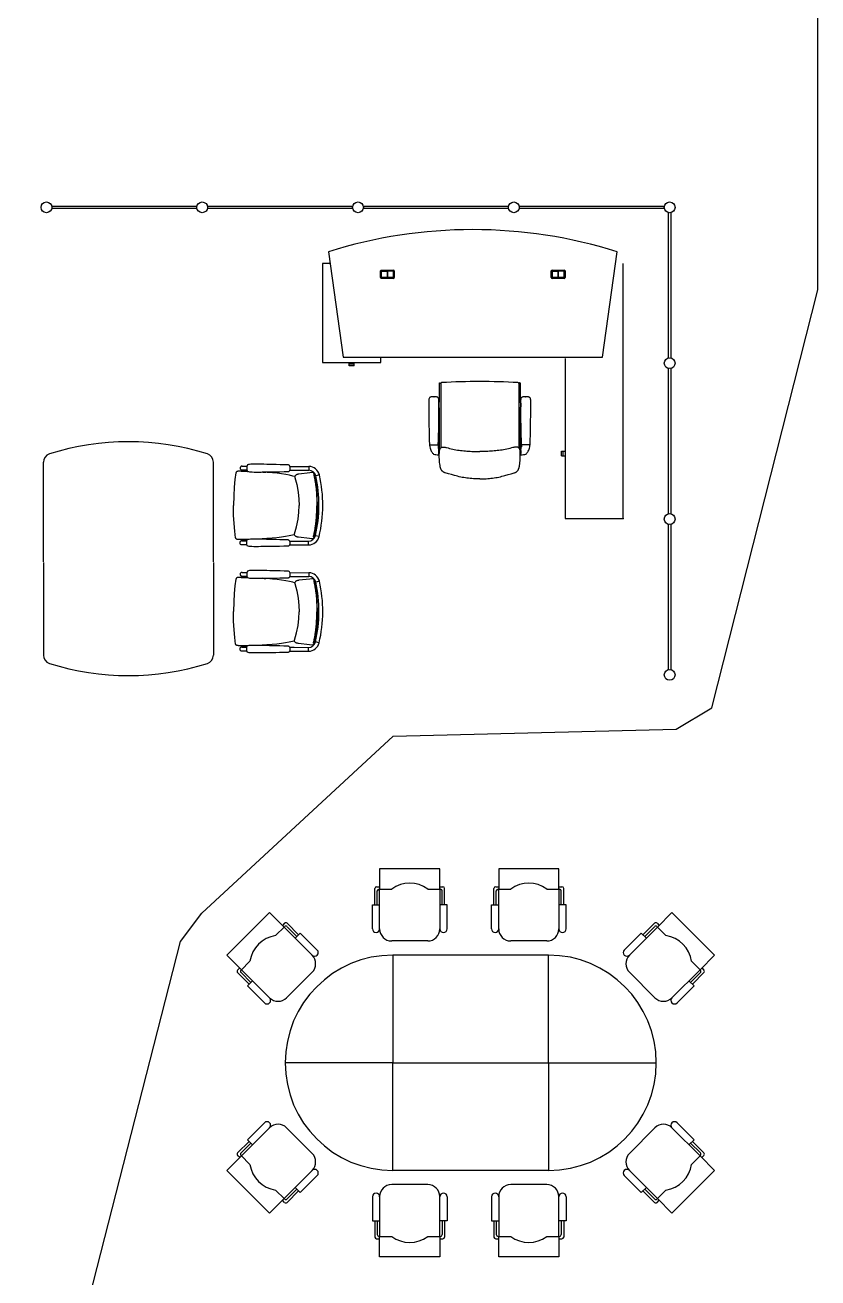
# Model space of a CAD drawing. Header units: millimetres. Extents: x 391350 to 515311, y -283575 to -199845.
# Drawn here: x 462516 to 468114, y -269824 to -260981 of the extents above; entities that cross this region are included whole.
import ezdxf

# ---------------------------------------------------------------- set-up
doc = ezdxf.new("R2010")
doc.units = ezdxf.units.MM
doc.layers.add('Evac_Path_Pass', color=3, linetype='Continuous')

msp = doc.modelspace()

# ---------------------------------------------------------------- linework, layer by layer
at = {"color": 0}
for p, q in [((462704.5, -262259.3), (463729.5, -262259.3)), ((463729.5, -262276.3), (462704.5, -262276.3)), ((463804.5, -262259.3), (464829.5, -262259.3)), ((464829.5, -262276.3), (463804.5, -262276.3)), ((464904.5, -262259.3), (465929.5, -262259.3)), ((465929.5, -262276.3), (464904.5, -262276.3)), ((466004.5, -262259.3), (467029.5, -262259.3)), ((467029.5, -262276.3), (466004.5, -262276.3)), ((467058.5, -263330.3), (467058.5, -262305.3)), ((467075.5, -262305.3), (467075.5, -263330.3)), ((464657.8, -262581.9), (464762.2, -263325)), ((466592.2, -263325), (466696.7, -262581.9)), ((464616.2, -262665), (464616.2, -263362)), ((464669.5, -262665), (464616.2, -262665)), ((465025.2, -262763), (465025.2, -262717)), ((465031.2, -262711), (465117.2, -262711)), ((465031.2, -262719), (465031.2, -262761)), ((465031.7, -262761), (465031.7, -262719)), ((465115.2, -262717), (465033.2, -262717)), ((465033.2, -262717.5), (465074, -262717.5)), ((465072, -262717.5), (465072, -262762.5)), ((465074, -262717.5), (465074, -262762.5)), ((465074.5, -262762.5), (465074.5, -262717.5)), ((465115.2, -262717.5), (465074.5, -262717.5)), ((465076.5, -262762.5), (465076.5, -262717.5)), ((465116.7, -262719), (465116.7, -262761)), ((465117.2, -262761), (465117.2, -262719)), ((465123.2, -262717), (465123.2, -262763)), ((466231.2, -262763), (466231.2, -262717)), ((466237.2, -262711), (466323.2, -262711)), ((466237.2, -262719), (466237.2, -262761)), ((466237.7, -262761), (466237.7, -262719)), ((466321.2, -262717), (466239.2, -262717)), ((466239.2, -262717.5), (466280, -262717.5)), ((466278, -262717.5), (466278, -262762.5)), ((466280, -262717.5), (466280, -262762.5)), ((466280.5, -262762.5), (466280.5, -262717.5)), ((466321.2, -262717.5), (466280.5, -262717.5)), ((466282.5, -262762.5), (466282.5, -262717.5)), ((466322.7, -262719), (466322.7, -262761)), ((466323.2, -262761), (466323.2, -262719)), ((466329.2, -262717), (466329.2, -262763)), ((466738.2, -264465), (466738.2, -262665)), ((465117.2, -262769), (465031.2, -262769)), ((465074, -262762.5), (465033.2, -262762.5)), ((465033.2, -262763), (465115.2, -262763)), ((465115.2, -262762.5), (465074.5, -262762.5)), ((466323.2, -262769), (466237.2, -262769)), ((466280, -262762.5), (466239.2, -262762.5)), ((466239.2, -262763), (466321.2, -262763)), ((466321.2, -262762.5), (466280.5, -262762.5)), ((464762.2, -263325), (466592.2, -263325)), ((465027.2, -263362), (465027.2, -263325)), ((466328.2, -263335.3), (466328.2, -264465)), ((464616.2, -263362), (465027.2, -263362)), ((464804.7, -263374.5), (464804.7, -263362)), ((464838.7, -263374.5), (464804.7, -263374.5)), ((464804.8, -263386.5), (464804.8, -263374.5)), ((464838.6, -263386.5), (464804.8, -263386.5)), ((464838.6, -263386.5), (464838.6, -263374.5)), ((464838.7, -263374.5), (464838.7, -263362)), ((467058.5, -264430.3), (467058.5, -263405.3)), ((467075.5, -263405.3), (467075.5, -264430.3)), ((465440.4, -263508.7), (465440.4, -263643.2)), ((465443.3, -263506.9), (465450.5, -263510.4)), ((465450.4, -263511.5), (465450.4, -263966.1)), ((466009.5, -263506.9), (466002.3, -263510.4)), ((466002.4, -263511.5), (466002.4, -263966.1)), ((466012.4, -263508.7), (466012.4, -263643.2)), ((465402.4, -263604.4, -0.1), (465401.4, -263604.4, -0.1)), ((465402.4, -263604.4, -0.1), (465403.4, -263604.4, -0.1)), ((466050.4, -263604.4, -0.1), (466049.4, -263604.4, -0.1)), ((466050.4, -263604.4, -0.1), (466051.4, -263604.4, -0.1)), ((465437.4, -263650.3), (465437.4, -263676.2)), ((465438.9, -263646.7), (465438.9, -263646.8)), ((465438.9, -263679.8), (465438.9, -263679.7)), ((465440.4, -263683.3), (465440.4, -263973.6)), ((466012.4, -263683.3), (466012.4, -263973.6)), ((466013.9, -263646.7), (466013.9, -263646.8)), ((466013.9, -263679.8), (466013.9, -263679.7)), ((466015.4, -263650.3), (466015.4, -263676.2)), ((465372.2, -263944.2, -0.1), (465432.6, -263944.2, -0.1)), ((465372.4, -263944.2, -0.1), (465372.4, -263947.2, -0.1)), ((465432.4, -263944.2, -0.1), (465432.4, -263958, -0.1)), ((466080.6, -263944.2, -0.1), (466020.2, -263944.2, -0.1)), ((466020.4, -263944.2, -0.1), (466020.4, -263958, -0.1)), ((466080.4, -263944.2, -0.1), (466080.4, -263947.2, -0.1)), ((465436.4, -264012.6, -0.1), (465436.4, -263974.2, -0.1)), ((465436.4, -263979.2, -0.1), (465439.4, -263984.2, -0.1)), ((465436.4, -263984.2, -0.1), (465436.4, -264004.2, -0.1)), ((465436.4, -263988.2, -0.1), (465436.4, -263986.5, -0.1)), ((465436.4, -264000.4, -0.1), (465436.4, -263988.2, -0.1)), ((465436.4, -264000.2, -0.1), (465436.4, -264002, -0.1)), ((465436.4, -264009.2, -0.1), (465439.4, -264004.2, -0.1)), ((465439.4, -263984.2, -0.1), (465439.4, -263987.2, -0.1)), ((465439.4, -263987.2, -0.1), (465439.4, -264001.2, -0.1)), ((465439.4, -264001.2, -0.1), (465439.4, -264004.2, -0.1)), ((466016.4, -263979.2, -0.1), (466013.4, -263984.2, -0.1)), ((466013.4, -263984.2, -0.1), (466013.4, -263987.2, -0.1)), ((466013.4, -263987.2, -0.1), (466013.4, -264001.2, -0.1)), ((466013.4, -264001.2, -0.1), (466013.4, -264004.2, -0.1)), ((466016.4, -264009.2, -0.1), (466013.4, -264004.2, -0.1)), ((466016.4, -264012.6, -0.1), (466016.4, -263974.2, -0.1)), ((466016.4, -263984.2, -0.1), (466016.4, -264004.2, -0.1)), ((466016.4, -263988.2, -0.1), (466016.4, -263986.5, -0.1)), ((466016.4, -264000.4, -0.1), (466016.4, -263988.2, -0.1)), ((466016.4, -264000.2, -0.1), (466016.4, -264002, -0.1)), ((466303.2, -264022.4), (466303.2, -263988.6)), ((466303.2, -263988.6), (466315.2, -263988.6)), ((466303.2, -264022.4), (466315.2, -264022.4)), ((466315.2, -264022.5), (466315.2, -263988.5)), ((466315.2, -263988.5), (466328.2, -263988.5)), ((466315.2, -264022.5), (466328.2, -264022.5)), ((462645.8, -264770.9), (462645.8, -264065.8)), ((463845.8, -264770.9), (463845.8, -264065.8)), ((464005.1, -264141.7, 0.3), (464005.1, -264141.7, 0.3)), ((464033.3, -264130.7, 0.3), (464028.9, -264130.7, 0.3)), ((464039.6, -264130.7, 0.3), (464033.3, -264130.7, 0.3)), ((464041.1, -264130.6, 0.3), (464033.8, -264130.7, 0.3)), ((464041, -264130.6, 0.3), (464039.6, -264130.7, 0.3)), ((464057, -264130.7, 0.3), (464041, -264130.6, 0.3)), ((464047.9, -264121.1, 0.3), (464083.3, -264121.3, 0.3)), ((464048.1, -264094.4, 0.3), (464083.5, -264094.6, 0.3)), ((464216.4, -264137.3, 0.3), (464191.5, -264135.7, 0.3)), ((464383.1, -264128.2, 0.3), (464383.1, -264128.2, 0.3)), ((464383.3, -264090.6, 0.3), (464383.3, -264090.6, 0.3)), ((464386.1, -264122.7, 0.3), (464418, -264122.9, 0.3)), ((464386.3, -264096, 0.3), (464519.9, -264096.7, 0.3)), ((464418, -264122.9, 0.3), (464519.8, -264123.4, 0.3)), ((464519.9, -264096.7, 0.3), (464519.8, -264123.4, 0.3)), ((464549.3, -264140.7, 0.3), (464540.3, -264140.4, 0.3)), ((464549.8, -264140.8, 0.3), (464549.3, -264140.7, 0.3)), ((464551.5, -264141.3, 0.3), (464549.8, -264140.8, 0.3)), ((464553, -264142.4, 0.3), (464551.5, -264141.3, 0.3)), ((464554.2, -264143.8, 0.3), (464553, -264142.4, 0.3)), ((464417.6, -264167, 0.3), (464418.2, -264167.2, 0.3)), ((464420.3, -264167.7, 0.3), (464418.2, -264167.2, 0.3)), ((464420.6, -264173.4, 0.3), (464420.6, -264173.4, 0.3)), ((464557.8, -264152.7, 0.3), (464557.8, -264152.7, 0.3)), ((464594.4, -264156.5, 0.3), (464568.3, -264162.4, 0.3)), ((465726.5, -264184.5), (465726.3, -264184.5)), ((465726.3, -264184.5), (465726.5, -264184.5)), ((466328.2, -264465), (466738.2, -264465)), ((464415.6, -264579.1, 0.3), (464416.3, -264578.9, 0.3)), ((464418.4, -264578.4, 0.3), (464416.3, -264578.9, 0.3)), ((464418.7, -264572.7, 0.3), (464418.7, -264572.8, 0.3)), ((464592.3, -264591.3, 0.3), (464566.3, -264585.1, 0.3)), ((467058.5, -265530.3), (467058.5, -264505.3)), ((467075.5, -264505.3), (467075.5, -265530.3)), ((464002.9, -264600.4, 0.3), (464002.9, -264600.4, 0.3)), ((464031, -264611.8, 0.3), (464026.6, -264611.7, 0.3)), ((464037.3, -264611.8, 0.3), (464031, -264611.8, 0.3)), ((464038.8, -264611.9, 0.3), (464031.5, -264611.7, 0.3)), ((464038.7, -264611.9, 0.3), (464037.3, -264611.8, 0.3)), ((464054.7, -264612, 0.3), (464038.7, -264611.9, 0.3)), ((464045.4, -264648.1, 0.3), (464080.8, -264648.3, 0.3)), ((464045.5, -264621.4, 0.3), (464080.9, -264621.6, 0.3)), ((464214.2, -264606.8, 0.3), (464189.2, -264608.3, 0.3)), ((464380.6, -264655.2, 0.3), (464380.6, -264655.2, 0.3)), ((464380.8, -264617.6, 0.3), (464380.8, -264617.6, 0.3)), ((464383.6, -264649.7, 0.3), (464517.3, -264650.4, 0.3)), ((464383.8, -264623, 0.3), (464415.6, -264623.2, 0.3)), ((464415.6, -264623.2, 0.3), (464517.4, -264623.7, 0.3)), ((464517.3, -264650.4, 0.3), (464517.4, -264623.7, 0.3)), ((464547.1, -264606.6, 0.3), (464538.1, -264606.9, 0.3)), ((464547.5, -264606.6, 0.3), (464547.1, -264606.6, 0.3)), ((464549.3, -264606, 0.3), (464547.5, -264606.6, 0.3)), ((464550.8, -264605, 0.3), (464549.3, -264606, 0.3)), ((464552, -264603.6, 0.3), (464550.8, -264605, 0.3)), ((464555.7, -264594.7, 0.3), (464555.7, -264594.7, 0.3)), ((462645.8, -264773.9), (462645.8, -265429)), ((463845.8, -264773.9), (463845.8, -265429)), ((464048.1, -264844.4, 0.3), (464083.5, -264844.6, 0.3)), ((464383.3, -264840.6, 0.3), (464383.3, -264840.6, 0.3)), ((464386.3, -264846, 0.3), (464519.9, -264846.7, 0.3)), ((464519.9, -264846.7, 0.3), (464519.8, -264873.4, 0.3)), ((464005.1, -264891.7, 0.3), (464005.1, -264891.7, 0.3)), ((464033.3, -264880.7, 0.3), (464028.9, -264880.7, 0.3)), ((464039.6, -264880.7, 0.3), (464033.3, -264880.7, 0.3)), ((464041.1, -264880.6, 0.3), (464033.8, -264880.7, 0.3)), ((464041, -264880.6, 0.3), (464039.6, -264880.7, 0.3)), ((464057, -264880.7, 0.3), (464041, -264880.6, 0.3)), ((464047.9, -264871.1, 0.3), (464083.3, -264871.3, 0.3)), ((464216.4, -264887.3, 0.3), (464191.5, -264885.7, 0.3)), ((464383.1, -264878.2, 0.3), (464383.1, -264878.2, 0.3)), ((464386.1, -264872.7, 0.3), (464418, -264872.9, 0.3)), ((464417.6, -264917, 0.3), (464418.2, -264917.2, 0.3)), ((464418, -264872.9, 0.3), (464519.8, -264873.4, 0.3)), ((464420.3, -264917.7, 0.3), (464418.2, -264917.2, 0.3)), ((464420.6, -264923.4, 0.3), (464420.6, -264923.4, 0.3)), ((464549.3, -264890.7, 0.3), (464540.3, -264890.4, 0.3)), ((464549.8, -264890.8, 0.3), (464549.3, -264890.7, 0.3)), ((464551.5, -264891.3, 0.3), (464549.8, -264890.8, 0.3)), ((464553, -264892.4, 0.3), (464551.5, -264891.3, 0.3)), ((464554.2, -264893.8, 0.3), (464553, -264892.4, 0.3)), ((464557.8, -264902.7, 0.3), (464557.8, -264902.7, 0.3)), ((464594.4, -264906.5, 0.3), (464568.3, -264912.4, 0.3)), ((464002.9, -265350.4, 0.3), (464002.9, -265350.4, 0.3)), ((464031, -265361.8, 0.3), (464026.6, -265361.7, 0.3)), ((464037.3, -265361.8, 0.3), (464031, -265361.8, 0.3)), ((464038.8, -265361.9, 0.3), (464031.5, -265361.7, 0.3)), ((464038.7, -265361.9, 0.3), (464037.3, -265361.8, 0.3)), ((464054.7, -265362, 0.3), (464038.7, -265361.9, 0.3)), ((464045.5, -265371.4, 0.3), (464080.9, -265371.6, 0.3)), ((464214.2, -265356.8, 0.3), (464189.2, -265358.3, 0.3)), ((464380.8, -265367.6, 0.3), (464380.8, -265367.6, 0.3)), ((464383.8, -265373, 0.3), (464415.6, -265373.2, 0.3)), ((464415.6, -265329.1, 0.3), (464416.3, -265328.9, 0.3)), ((464415.6, -265373.2, 0.3), (464517.4, -265373.7, 0.3)), ((464418.4, -265328.4, 0.3), (464416.3, -265328.9, 0.3)), ((464418.7, -265322.7, 0.3), (464418.7, -265322.8, 0.3)), ((464517.3, -265400.4, 0.3), (464517.4, -265373.7, 0.3)), ((464547.1, -265356.6, 0.3), (464538.1, -265356.9, 0.3)), ((464547.5, -265356.6, 0.3), (464547.1, -265356.6, 0.3)), ((464549.3, -265356, 0.3), (464547.5, -265356.6, 0.3)), ((464550.8, -265355, 0.3), (464549.3, -265356, 0.3)), ((464552, -265353.6, 0.3), (464550.8, -265355, 0.3)), ((464555.7, -265344.7, 0.3), (464555.7, -265344.7, 0.3)), ((464592.3, -265341.3, 0.3), (464566.3, -265335.1, 0.3)), ((464045.4, -265398.1, 0.3), (464080.8, -265398.3, 0.3)), ((464380.6, -265405.2, 0.3), (464380.6, -265405.2, 0.3)), ((464383.6, -265399.7, 0.3), (464517.3, -265400.4, 0.3)), ((465019.6, -266935.8), (465019.6, -267080.3)), ((465444.6, -266935.8), (465019.6, -266935.8)), ((465444.6, -267080.3), (465444.6, -266935.8)), ((466285, -266935.8), (465860, -266935.8)), ((465860, -266935.8), (465860, -267080.3)), ((466285, -267080.3), (466285, -266935.8)), ((464998.3, -267063.3), (465019.6, -267063.3)), ((465444.6, -267063.3), (465465.8, -267063.3)), ((465838.8, -267063.3), (465860, -267063.3)), ((466285, -267063.3), (466306.3, -267063.3)), ((464985.6, -267190.8), (464985.6, -267076.1)), ((465002.6, -267190.8), (465002.6, -267093.1)), ((465015.3, -267080.3), (465104.6, -267080.3)), ((465019.6, -267360.8), (465019.6, -267080.3)), ((465359.6, -267080.3), (465448.8, -267080.3)), ((465444.6, -267080.3), (465444.6, -267360.8)), ((465461.6, -267190.8), (465461.6, -267093.1)), ((465478.6, -267190.8), (465478.6, -267076.1)), ((465826, -267190.8), (465826, -267076.1)), ((465843, -267190.8), (465843, -267093.1)), ((465855.8, -267080.3), (465945, -267080.3)), ((465860, -267360.8), (465860, -267080.3)), ((466200, -267080.3), (466289.3, -267080.3)), ((466285, -267080.3), (466285, -267360.8)), ((466302, -267190.8), (466302, -267093.1)), ((466319, -267190.8), (466319, -267076.1)), ((463941.9, -267546.3), (464242.5, -267245.8)), ((464242.5, -267245.8), (464344.6, -267347.9)), ((464347.6, -267320.9), (464332.6, -267335.9)), ((464446.8, -267402), (464365.7, -267320.9)), ((466878.7, -267402), (466959.8, -267320.9)), ((466977.9, -267320.9), (466992.9, -267335.9)), ((467083, -267245.8), (466980.9, -267347.9)), ((467383.6, -267546.3), (467083, -267245.8)), ((464347.6, -267344.9), (464284.5, -267408)), ((464543, -267546.3), (464344.6, -267347.9)), ((464434.8, -267414), (464365.7, -267344.9)), ((466782.5, -267546.3), (466980.9, -267347.9)), ((466890.7, -267414), (466959.8, -267344.9)), ((466977.9, -267344.9), (467041, -267408)), ((465359.6, -267445.8), (465104.6, -267445.8)), ((466200, -267445.8), (465945, -267445.8)), ((464044.1, -267648.5), (463941.9, -267546.3)), ((464104.2, -267588.3), (464041.1, -267651.5)), ((467221.3, -267588.3), (467284.4, -267651.5)), ((467281.4, -267648.5), (467383.6, -267546.3)), ((464032.1, -267636.4), (464017.1, -267651.5)), ((464098.2, -267750.6), (464017.1, -267669.5)), ((464110.2, -267738.6), (464041.1, -267669.5)), ((464044.1, -267648.5), (464242.5, -267846.8)), ((464362.7, -267846.8), (464543, -267666.5)), ((466962.8, -267846.8), (466782.5, -267666.5)), ((467281.4, -267648.5), (467083, -267846.8)), ((467215.3, -267738.6), (467284.4, -267669.5)), ((467227.3, -267750.6), (467308.4, -267669.5)), ((467293.4, -267636.4), (467308.4, -267651.5)), ((465112.7, -268305.8), (464352.7, -268305.8)), ((466212.7, -268305.8), (466972.7, -268305.8)), ((464044.1, -268963.2), (464242.5, -268764.9)), ((464362.7, -268764.9), (464543, -268945.2)), ((466962.8, -268764.9), (466782.5, -268945.2)), ((467281.4, -268963.2), (467083, -268764.9)), ((464098.2, -268861), (464017.1, -268942.2)), ((464110.2, -268873.1), (464041.1, -268942.2)), ((467215.3, -268873.1), (467284.4, -268942.2)), ((467227.3, -268861), (467308.4, -268942.2)), ((464044.1, -268963.2), (463941.9, -269065.4)), ((464032.1, -268975.2), (464017.1, -268960.2)), ((464104.2, -269023.3), (464041.1, -268960.2)), ((467221.3, -269023.3), (467284.4, -268960.2)), ((467281.4, -268963.2), (467383.6, -269065.4)), ((467293.4, -268975.2), (467308.4, -268960.2)), ((463941.9, -269065.4), (464242.5, -269365.9)), ((464543, -269065.4), (464344.6, -269263.7)), ((466782.5, -269065.4), (466980.9, -269263.7)), ((467383.6, -269065.4), (467083, -269365.9)), ((465359.6, -269165.8), (465104.6, -269165.8)), ((466200, -269165.8), (465945, -269165.8)), ((464242.5, -269365.9), (464344.6, -269263.7)), ((464347.6, -269266.8), (464284.5, -269203.6)), ((464434.8, -269197.6), (464365.7, -269266.8)), ((464446.8, -269209.7), (464365.7, -269290.8)), ((465019.6, -269250.8), (465019.6, -269531.3)), ((465444.6, -269531.3), (465444.6, -269250.8)), ((465860, -269250.8), (465860, -269531.3)), ((466285, -269531.3), (466285, -269250.8)), ((466878.7, -269209.7), (466959.8, -269290.8)), ((466890.7, -269197.6), (466959.8, -269266.8)), ((466977.9, -269266.8), (467041, -269203.6)), ((467083, -269365.9), (466980.9, -269263.7)), ((464347.6, -269290.8), (464332.6, -269275.8)), ((466977.9, -269290.8), (466992.9, -269275.8)), ((464985.6, -269420.8), (464985.6, -269535.6)), ((465002.6, -269420.8), (465002.6, -269518.6)), ((465461.6, -269420.8), (465461.6, -269518.6)), ((465478.6, -269420.8), (465478.6, -269535.6)), ((465826, -269420.8), (465826, -269535.6)), ((465843, -269420.8), (465843, -269518.6)), ((466302, -269420.8), (466302, -269518.6)), ((466319, -269420.8), (466319, -269535.6)), ((465015.3, -269531.3), (465104.6, -269531.3)), ((465019.6, -269675.8), (465019.6, -269531.3)), ((465359.6, -269531.3), (465448.8, -269531.3)), ((465444.6, -269531.3), (465444.6, -269675.8)), ((465855.8, -269531.3), (465945, -269531.3)), ((465860, -269675.8), (465860, -269531.3)), ((466200, -269531.3), (466289.3, -269531.3)), ((466285, -269531.3), (466285, -269675.8)), ((464998.3, -269548.3), (465019.6, -269548.3)), ((465444.6, -269548.3), (465465.8, -269548.3)), ((465838.8, -269548.3), (465860, -269548.3)), ((466285, -269548.3), (466306.3, -269548.3)), ((465444.6, -269675.8), (465019.6, -269675.8)), ((466285, -269675.8), (465860, -269675.8))]:
    msp.add_line(p, q, dxfattribs=at)
at = {"color": 0, "flags": 128}
msp.add_lwpolyline([(465726.4, -264184.4), (465715.1, -264184.3), (465703.9, -264184.1), (465692.6, -264183.8), (465681.3, -264183.3), (465670, -264182.5), (465658.7, -264181.6), (465647.5, -264180.4), (465636.2, -264179.1), (465625.1, -264177.5), (465613.9, -264175.7), (465602.9, -264173.7), (465591.9, -264171.4), (465580.9, -264168.9), (465570, -264166.3), (465559.2, -264163.5), (465548.3, -264160.6), (465526.6, -264154.4), (465504.8, -264148.1), (465482.9, -264141.7), (465480.2, -264140.8), (465477.6, -264139.8), (465475, -264138.7), (465472.5, -264137.5), (465470.1, -264136), (465467.8, -264134.4), (465465.6, -264132.7), (465463.5, -264130.7), (465461.5, -264128.7), (465459.7, -264126.5), (465458, -264124.2), (465456.4, -264121.9), (465454.9, -264119.5), (465453.5, -264117), (465452.3, -264114.4), (465451.2, -264111.8), (465450.2, -264109.2), (465449.3, -264106.5), (465448.5, -264103.8), (465447.8, -264101.1), (465446.7, -264095.5), (465445.8, -264089.9), (465444.4, -264078.7), (465443.2, -264067.5), (465442.1, -264056.3), (465441.3, -264045.1), (465440.7, -264034), (465440.2, -264022.8), (465440.1, -264011.5), (465440.2, -264005.7), (465440.3, -263999.9), (465440.5, -263994.1), (465441, -263988.3), (465441.4, -263985.4), (465441.9, -263982.6), (465442.6, -263979.9), (465443.5, -263977.2), (465444.5, -263974.6), (465445.8, -263972.1), (465447.3, -263969.7), (465449, -263967.5), (465451.1, -263965.5), (465452.1, -263964.6), (465453.3, -263963.8), (465454.5, -263963.1), (465455.7, -263962.4), (465458.3, -263961.3), (465461.1, -263960.5), (465463.9, -263959.9), (465466.8, -263959.6), (465469.7, -263959.5), (465472.6, -263959.5), (465475.4, -263959.7), (465478.3, -263960), (465481, -263960.5), (465486.6, -263961.7), (465492, -263963.1), (465502.8, -263966.3), (465513.7, -263969.3), (465524.7, -263972), (465535.7, -263974.5), (465546.7, -263976.7), (465557.8, -263978.7), (465569, -263980.6), (465580.1, -263982.3), (465591.3, -263983.8), (465602.5, -263985.1), (465613.7, -263986.3), (465625, -263987.4), (465636.2, -263988.3), (465647.5, -263989.1), (465658.8, -263989.7), (465670, -263990.2), (465681.3, -263990.6), (465703.9, -263991.1), (465726.4, -263991.4)], dxfattribs=at)
at = {"color": 0, "extrusion": (0, 0, -1), "flags": 128}
msp.add_lwpolyline([(-465726.4, -264184.4), (-465737.7, -264184.3), (-465749, -264184.1), (-465760.3, -264183.8), (-465771.6, -264183.3), (-465782.8, -264182.5), (-465794.1, -264181.6), (-465805.4, -264180.4), (-465816.6, -264179.1), (-465827.8, -264177.5), (-465838.9, -264175.7), (-465850, -264173.7), (-465861, -264171.4), (-465871.9, -264168.9), (-465882.8, -264166.3), (-465893.7, -264163.5), (-465904.5, -264160.6), (-465926.2, -264154.4), (-465948, -264148.1), (-465969.9, -264141.7), (-465972.6, -264140.8), (-465975.3, -264139.8), (-465977.8, -264138.7), (-465980.4, -264137.5), (-465982.8, -264136), (-465985.1, -264134.4), (-465987.3, -264132.7), (-465989.3, -264130.7), (-465991.3, -264128.7), (-465993.1, -264126.5), (-465994.9, -264124.2), (-465996.5, -264121.9), (-465997.9, -264119.5), (-465999.3, -264117), (-466000.5, -264114.4), (-466001.6, -264111.8), (-466002.6, -264109.2), (-466003.5, -264106.5), (-466004.3, -264103.8), (-466005, -264101.1), (-466006.1, -264095.5), (-466007, -264089.9), (-466008.4, -264078.7), (-466009.7, -264067.5), (-466010.7, -264056.3), (-466011.5, -264045.1), (-466012.2, -264034), (-466012.6, -264022.8), (-466012.7, -264011.5), (-466012.7, -264005.7), (-466012.5, -263999.9), (-466012.3, -263994.1), (-466011.8, -263988.3), (-466011.4, -263985.4), (-466010.9, -263982.6), (-466010.2, -263979.9), (-466009.4, -263977.2), (-466008.3, -263974.6), (-466007, -263972.1), (-466005.5, -263969.7), (-466003.8, -263967.5), (-466001.8, -263965.5), (-466000.7, -263964.6), (-465999.5, -263963.8), (-465998.3, -263963.1), (-465997.1, -263962.4), (-465994.5, -263961.3), (-465991.8, -263960.5), (-465988.9, -263959.9), (-465986, -263959.6), (-465983.1, -263959.5), (-465980.2, -263959.5), (-465977.4, -263959.7), (-465974.6, -263960), (-465971.8, -263960.5), (-465966.3, -263961.7), (-465960.8, -263963.1), (-465950, -263966.3), (-465939.1, -263969.3), (-465928.2, -263972), (-465917.1, -263974.5), (-465906.1, -263976.7), (-465895, -263978.7), (-465883.8, -263980.6), (-465872.7, -263982.3), (-465861.5, -263983.8), (-465850.3, -263985.1), (-465839.1, -263986.3), (-465827.8, -263987.4), (-465816.6, -263988.3), (-465805.3, -263989.1), (-465794.1, -263989.7), (-465782.8, -263990.2), (-465771.5, -263990.6), (-465749, -263991.1), (-465726.4, -263991.4)], dxfattribs=at)
at = {"color": 0, "elevation": 0.3}
for points in [[(464005.1, -264141.7), (463998.1, -264189), (463993.1, -264242.5), (463989.6, -264302.8), (463988.1, -264371)], [(464028.9, -264130.7), (464027.1, -264130.7), (464025.4, -264130.7), (464023.8, -264130.7), (464022.3, -264130.8), (464020.9, -264130.8), (464019.6, -264130.9), (464018.4, -264131), (464017.2, -264131.1), (464015.9, -264131.2), (464014.6, -264131.5), (464013.1, -264132), (464011.7, -264132.7), (464010.3, -264133.5), (464009, -264134.7), (464007.7, -264136), (464006.7, -264137.6), (464005.8, -264139.4), (464005.2, -264141.4), (464005.1, -264141.7)], [(464088.2, -264131.1), (464079.5, -264130.9), (464057, -264130.7)], [(464087.5, -264130.9), (464093, -264132.9), (464100.2, -264134.1), (464109.3, -264135), (464120.7, -264135.6), (464134.3, -264135.9), (464149.7, -264136), (464166.3, -264135.9), (464183.8, -264135.8), (464202.4, -264135.6), (464222.2, -264135.3), (464243.2, -264135), (464265.7, -264134.6), (464289.9, -264134.2), (464316.1, -264133.7), (464344.6, -264133.1), (464375, -264132.4)], [(464375.2, -264086.2), (464344.8, -264085.3), (464316.4, -264084.4), (464290.2, -264083.7), (464266, -264083), (464243.5, -264082.4), (464222.5, -264081.9), (464202.7, -264081.5), (464184.1, -264081.1), (464166.6, -264080.8), (464150, -264080.6), (464134.6, -264080.5), (464121, -264080.7), (464109.6, -264081.2), (464100.5, -264081.9), (464093.3, -264083.1), (464087.7, -264085.1)], [(464417.6, -264167), (464406.5, -264164.3), (464382.6, -264159), (464356.3, -264154), (464327.7, -264149.3), (464296.7, -264145), (464263.1, -264141.3), (464226.3, -264138.1), (464216.4, -264137.3)], [(464375, -264132.4), (464376.9, -264132.2), (464379.5, -264131.3), (464381.8, -264129.6), (464383.1, -264128.2)], [(464383.3, -264090.6), (464382.1, -264089.2), (464379.8, -264087.5), (464377.2, -264086.5), (464375.2, -264086.2)], [(464383.1, -264128.2), (464385.8, -264123.7), (464387.9, -264118.1), (464389, -264112.4), (464389, -264106.5), (464388, -264100.7), (464386, -264095.2), (464383.3, -264090.6)], [(464540.1, -264140.4), (464526.2, -264141.3), (464449.8, -264149.9)], [(464557.8, -264152.7), (464557.2, -264150.5), (464556.2, -264147.7), (464555.3, -264145.5), (464554.2, -264143.8)], [(464449.8, -264149.9), (464445.8, -264150.8), (464442, -264151.6), (464438.5, -264152.6), (464435.3, -264153.5), (464432.4, -264154.6), (464429.7, -264155.8), (464427.1, -264157.3), (464424.6, -264159.3), (464422.2, -264162.2), (464420.5, -264166.2), (464420.1, -264170.7), (464420.6, -264173.4)], [(464420.6, -264173.4), (464434.2, -264224.4), (464444.4, -264277), (464450.1, -264327.2), (464451.7, -264373.2)], [(464579.9, -264373.8), (464579, -264313.3), (464575.1, -264255.3), (464567.8, -264201.3), (464557.8, -264152.7)], [(464002.9, -264600.4), (463996.4, -264553.1), (463991.8, -264499.5), (463989, -264439.3), (463988.1, -264371)], [(464418.7, -264572.8), (464432.8, -264521.8), (464443.5, -264469.4), (464449.7, -264419.2), (464451.7, -264373.2)], [(464579.9, -264373.8), (464578.4, -264434.3), (464573.9, -264492.3), (464566.2, -264546.2), (464555.7, -264594.7)], [(464415.6, -264579.1), (464404.5, -264581.7), (464380.5, -264586.7), (464354.2, -264591.5), (464325.6, -264595.9), (464294.5, -264599.9), (464260.9, -264603.4), (464224.1, -264606.2), (464214.2, -264606.8)], [(464447.7, -264596.5), (464443.6, -264595.6), (464439.8, -264594.7), (464436.4, -264593.7), (464433.2, -264592.7), (464430.3, -264591.6), (464427.6, -264590.4), (464425.1, -264588.9), (464422.6, -264586.9), (464420.2, -264583.9), (464418.5, -264579.9), (464418.1, -264575.4), (464418.7, -264572.7)], [(464026.6, -264611.7), (464024.8, -264611.7), (464023.1, -264611.6), (464021.5, -264611.6), (464020, -264611.5), (464018.6, -264611.5), (464017.3, -264611.4), (464016.1, -264611.3), (464014.9, -264611.2), (464013.6, -264611), (464012.3, -264610.7), (464010.9, -264610.2), (464009.4, -264609.5), (464008.1, -264608.7), (464006.7, -264607.5), (464005.5, -264606.2), (464004.4, -264604.6), (464003.6, -264602.8), (464003, -264600.8), (464002.9, -264600.4)], [(464085.9, -264611.8), (464077.2, -264612), (464054.7, -264612)], [(464372.5, -264659.4), (464342.1, -264660.1), (464313.6, -264660.7), (464287.5, -264661.2), (464263.3, -264661.6), (464240.8, -264662), (464219.7, -264662.3), (464200, -264662.6), (464181.4, -264662.7), (464163.8, -264662.9), (464147.3, -264663), (464131.9, -264662.9), (464118.2, -264662.6), (464106.8, -264662), (464097.8, -264661.1), (464090.5, -264659.9), (464085, -264657.9)], [(464085.2, -264612.1), (464090.8, -264610.1), (464098, -264608.9), (464107.1, -264608.2), (464118.4, -264607.7), (464132.1, -264607.5), (464147.5, -264607.6), (464164, -264607.8), (464181.6, -264608.1), (464200.2, -264608.5), (464219.9, -264608.9), (464241, -264609.4), (464263.5, -264610), (464287.7, -264610.7), (464313.8, -264611.4), (464342.3, -264612.3), (464372.7, -264613.2)], [(464380.6, -264655.2), (464379.4, -264656.6), (464377.1, -264658.2), (464374.4, -264659.2), (464372.5, -264659.4)], [(464372.7, -264613.2), (464374.6, -264613.5), (464377.2, -264614.4), (464379.5, -264616.1), (464380.8, -264617.6)], [(464380.8, -264617.6), (464383.4, -264622.1), (464385.5, -264627.7), (464386.5, -264633.4), (464386.5, -264639.3), (464385.4, -264645.1), (464383.3, -264650.6), (464380.6, -264655.2)], [(464537.9, -264606.9), (464524, -264605.8), (464447.7, -264596.5)], [(464555.7, -264594.7), (464555, -264597), (464554.1, -264599.7), (464553.1, -264601.9), (464552, -264603.6)], [(464375.2, -264836.2), (464344.8, -264835.3), (464316.4, -264834.4), (464290.2, -264833.7), (464266, -264833), (464243.5, -264832.4), (464222.5, -264831.9), (464202.7, -264831.5), (464184.1, -264831.1), (464166.6, -264830.8), (464150, -264830.6), (464134.6, -264830.5), (464121, -264830.7), (464109.6, -264831.2), (464100.5, -264831.9), (464093.3, -264833.1), (464087.7, -264835.1)], [(464383.3, -264840.6), (464382.1, -264839.2), (464379.8, -264837.5), (464377.2, -264836.5), (464375.2, -264836.2)], [(464383.1, -264878.2), (464385.8, -264873.7), (464387.9, -264868.1), (464389, -264862.4), (464389, -264856.5), (464388, -264850.7), (464386, -264845.2), (464383.3, -264840.6)], [(464005.1, -264891.7), (463998.1, -264939), (463993.1, -264992.5), (463989.6, -265052.8), (463988.1, -265121)], [(464028.9, -264880.7), (464027.1, -264880.7), (464025.4, -264880.7), (464023.8, -264880.7), (464022.3, -264880.8), (464020.9, -264880.8), (464019.6, -264880.9), (464018.4, -264881), (464017.2, -264881.1), (464015.9, -264881.2), (464014.6, -264881.5), (464013.1, -264882), (464011.7, -264882.7), (464010.3, -264883.5), (464009, -264884.7), (464007.7, -264886), (464006.7, -264887.6), (464005.8, -264889.4), (464005.2, -264891.4), (464005.1, -264891.7)], [(464088.2, -264881.1), (464079.5, -264880.9), (464057, -264880.7)], [(464087.5, -264880.9), (464093, -264882.9), (464100.2, -264884.1), (464109.3, -264885), (464120.7, -264885.6), (464134.3, -264885.9), (464149.7, -264886), (464166.3, -264885.9), (464183.8, -264885.8), (464202.4, -264885.6), (464222.2, -264885.3), (464243.2, -264885), (464265.7, -264884.6), (464289.9, -264884.2), (464316.1, -264883.7), (464344.6, -264883.1), (464375, -264882.4)], [(464417.6, -264917), (464406.5, -264914.3), (464382.6, -264909), (464356.3, -264904), (464327.7, -264899.3), (464296.7, -264895), (464263.1, -264891.3), (464226.3, -264888.1), (464216.4, -264887.3)], [(464375, -264882.4), (464376.9, -264882.2), (464379.5, -264881.3), (464381.8, -264879.6), (464383.1, -264878.2)], [(464449.8, -264899.9), (464445.8, -264900.8), (464442, -264901.6), (464438.5, -264902.6), (464435.3, -264903.5), (464432.4, -264904.6), (464429.7, -264905.8), (464427.1, -264907.3), (464424.6, -264909.3), (464422.2, -264912.2), (464420.5, -264916.2), (464420.1, -264920.7), (464420.6, -264923.4)], [(464420.6, -264923.4), (464434.2, -264974.4), (464444.4, -265027), (464450.1, -265077.2), (464451.7, -265123.2)], [(464540.1, -264890.4), (464526.2, -264891.3), (464449.8, -264899.9)], [(464557.8, -264902.7), (464557.2, -264900.5), (464556.2, -264897.7), (464555.3, -264895.5), (464554.2, -264893.8)], [(464579.9, -265123.8), (464579, -265063.3), (464575.1, -265005.3), (464567.8, -264951.3), (464557.8, -264902.7)], [(464002.9, -265350.4), (463996.4, -265303.1), (463991.8, -265249.5), (463989, -265189.3), (463988.1, -265121)], [(464418.7, -265322.8), (464432.8, -265271.8), (464443.5, -265219.4), (464449.7, -265169.2), (464451.7, -265123.2)], [(464579.9, -265123.8), (464578.4, -265184.3), (464573.9, -265242.3), (464566.2, -265296.2), (464555.7, -265344.7)], [(464026.6, -265361.7), (464024.8, -265361.7), (464023.1, -265361.6), (464021.5, -265361.6), (464020, -265361.5), (464018.6, -265361.5), (464017.3, -265361.4), (464016.1, -265361.3), (464014.9, -265361.2), (464013.6, -265361), (464012.3, -265360.7), (464010.9, -265360.2), (464009.4, -265359.5), (464008.1, -265358.7), (464006.7, -265357.5), (464005.5, -265356.2), (464004.4, -265354.6), (464003.6, -265352.8), (464003, -265350.8), (464002.9, -265350.4)], [(464085.9, -265361.8), (464077.2, -265362), (464054.7, -265362)], [(464085.2, -265362.1), (464090.8, -265360.1), (464098, -265358.9), (464107.1, -265358.2), (464118.4, -265357.7), (464132.1, -265357.5), (464147.5, -265357.6), (464164, -265357.8), (464181.6, -265358.1), (464200.2, -265358.5), (464219.9, -265358.9), (464241, -265359.4), (464263.5, -265360), (464287.7, -265360.7), (464313.8, -265361.4), (464342.3, -265362.3), (464372.7, -265363.2)], [(464415.6, -265329.1), (464404.5, -265331.7), (464380.5, -265336.7), (464354.2, -265341.5), (464325.6, -265345.9), (464294.5, -265349.9), (464260.9, -265353.4), (464224.1, -265356.2), (464214.2, -265356.8)], [(464372.7, -265363.2), (464374.6, -265363.5), (464377.2, -265364.4), (464379.5, -265366.1), (464380.8, -265367.6)], [(464380.8, -265367.6), (464383.4, -265372.1), (464385.5, -265377.7), (464386.5, -265383.4), (464386.5, -265389.3), (464385.4, -265395.1), (464383.3, -265400.6), (464380.6, -265405.2)], [(464447.7, -265346.5), (464443.6, -265345.6), (464439.8, -265344.7), (464436.4, -265343.7), (464433.2, -265342.7), (464430.3, -265341.6), (464427.6, -265340.4), (464425.1, -265338.9), (464422.6, -265336.9), (464420.2, -265333.9), (464418.5, -265329.9), (464418.1, -265325.4), (464418.7, -265322.7)], [(464537.9, -265356.9), (464524, -265355.8), (464447.7, -265346.5)], [(464555.7, -265344.7), (464555, -265347), (464554.1, -265349.7), (464553.1, -265351.9), (464552, -265353.6)], [(464372.5, -265409.4), (464342.1, -265410.1), (464313.6, -265410.7), (464287.5, -265411.2), (464263.3, -265411.6), (464240.8, -265412), (464219.7, -265412.3), (464200, -265412.6), (464181.4, -265412.7), (464163.8, -265412.9), (464147.3, -265413), (464131.9, -265412.9), (464118.2, -265412.6), (464106.8, -265412), (464097.8, -265411.1), (464090.5, -265409.9), (464085, -265407.9)], [(464380.6, -265405.2), (464379.4, -265406.6), (464377.1, -265408.2), (464374.4, -265409.2), (464372.5, -265409.4)]]:
    msp.add_lwpolyline(points, dxfattribs=at)
at = {"color": 0}
for points in [[(464968.6, -267360.8), (464968.6, -267190.8), (465019.6, -267190.8)], [(465495.6, -267360.8), (465495.6, -267190.8), (465444.6, -267190.8)], [(465809, -267360.8), (465809, -267190.8), (465860, -267190.8)], [(466336, -267360.8), (466336, -267190.8), (466285, -267190.8)], [(464579, -267510.2), (464458.8, -267390), (464422.8, -267426.1)], [(466746.5, -267510.2), (466866.7, -267390), (466902.7, -267426.1)], [(464206.4, -267882.9), (464086.2, -267762.7), (464122.3, -267726.6)], [(467119.1, -267882.9), (467239.3, -267762.7), (467203.2, -267726.6)], [(464206.4, -268728.8), (464086.2, -268849), (464122.3, -268885.1)], [(467119.1, -268728.8), (467239.3, -268849), (467203.2, -268885.1)], [(464579, -269101.5), (464458.8, -269221.7), (464422.8, -269185.6)], [(466746.5, -269101.5), (466866.7, -269221.7), (466902.7, -269185.6)], [(464968.6, -269250.8), (464968.6, -269420.8), (465019.6, -269420.8)], [(465495.6, -269250.8), (465495.6, -269420.8), (465444.6, -269420.8)], [(465809, -269250.8), (465809, -269420.8), (465860, -269420.8)], [(466336, -269250.8), (466336, -269420.8), (466285, -269420.8)]]:
    msp.add_lwpolyline(points, dxfattribs=at)
for points in [[(465112.7, -268305.8), (466212.7, -268305.8), (466212.7, -267545.8), (465112.7, -267545.8)], [(465112.7, -268305.8), (466212.7, -268305.8), (466212.7, -269065.8), (465112.7, -269065.8)]]:
    msp.add_lwpolyline(points, close=True, dxfattribs=at)
for centre in [(462667, -262267.8), (463767, -262267.8), (464867, -262267.8), (465967, -262267.8), (467067, -262267.8), (467067, -263367.8), (467067, -264467.8), (467067, -265567.8)]:
    msp.add_circle(centre, 38, dxfattribs=at)
for centre, radius, start, end in [((465677.2, -265815.2), 3390.2, 72.50031, 107.49969), ((465031.2, -262717), 6, 90, 180), ((465033.2, -262719), 2, 90, 180), ((465033.2, -262719), 1.5, 90, 180), ((465115.2, -262719), 2, 0, 90), ((465115.2, -262719), 1.5, 0, 90), ((465117.2, -262717), 6, 0, 90), ((466237.2, -262717), 6, 90, 180), ((466239.2, -262719), 2, 90, 180), ((466239.2, -262719), 1.5, 90, 180), ((466321.2, -262719), 2, 0, 90), ((466321.2, -262719), 1.5, 0, 90), ((466323.2, -262717), 6, 0, 90), ((465031.2, -262763), 6, 180, 270), ((465033.2, -262761), 2, 180, 270), ((465033.2, -262761), 1.5, 180, 270), ((465115.2, -262761), 2, 270, 0), ((465115.2, -262761), 1.5, 270, 0), ((465117.2, -262763), 6, 270, 0), ((466237.2, -262763), 6, 180, 270), ((466239.2, -262761), 2, 180, 270), ((466239.2, -262761), 1.5, 180, 270), ((466321.2, -262761), 2, 270, 0), ((466321.2, -262761), 1.5, 270, 0), ((466323.2, -262763), 6, 270, 0), ((465442.4, -263508.7), 2, 64.14919, 180), ((465457.4, -263511.5), 7, 93.08462, 180), ((465726.4, -268503.3), 5006, 90, 93.08462), ((465726.4, -268503.3), 5006, 86.91538, 90), ((465995.4, -263511.5), 7, 0, 86.91538), ((466010.4, -263508.7), 2, 0, 115.85081), ((465404.1, -263628.8, -0.1), 37.4, 159.74066, 179.78761), ((465381.9, -263620.4, -0.1), 13.7, 121.52907, 160.57013), ((465386.4, -263627.9, -0.1), 22.5, 97.98693, 121.27177), ((465394.2, -263664.6, -0.1), 59.9, 92.60696, 100.52956), ((465403.8, -263841.1, -0.1), 236.7, 90.56763, 92.97489), ((465401.1, -263841.1, -0.1), 236.7, 87.02511, 89.43237), ((465410.6, -263664.6, -0.1), 59.9, 79.47044, 87.39304), ((465418.4, -263627.9, -0.1), 22.5, 58.72823, 82.01307), ((465423, -263620.4, -0.1), 13.7, 19.42987, 58.47093), ((465400.7, -263628.8, -0.1), 37.4, 0.21239, 20.25934), ((466052.1, -263628.8, -0.1), 37.4, 159.74066, 179.78761), ((466029.9, -263620.4, -0.1), 13.7, 121.52907, 160.57013), ((466034.4, -263627.9, -0.1), 22.5, 97.98693, 121.27177), ((466042.2, -263664.6, -0.1), 59.9, 92.60696, 100.52956), ((466051.7, -263841.1, -0.1), 236.7, 90.56763, 92.97489), ((466049.1, -263841.1, -0.1), 236.7, 87.02511, 89.43237), ((466058.6, -263664.6, -0.1), 59.9, 79.47044, 87.39304), ((466066.4, -263627.9, -0.1), 22.5, 58.72823, 82.01307), ((466070.9, -263620.4, -0.1), 13.7, 19.42987, 58.47093), ((466048.7, -263628.8, -0.1), 37.4, 0.21239, 20.25934), ((466628.3, -263654.4, -0.1), 1261.9, 178.82851, 180.71641), ((472266.6, -263683.1, -0.1), 6900, 179.89269, 182.16248), ((458538.3, -263683.1, -0.1), 6900, 357.83752, 0.10731), ((465442.4, -263650.3), 5, 135, 180), ((465442.4, -263676.2), 5, 180, 225), ((464176.6, -263654.4, -0.1), 1261.9, 359.28359, 1.17149), ((465435.4, -263643.2), 5, 315, 0), ((465435.4, -263683.3), 5, 0, 45), ((466017.4, -263643.2), 5, 180, 225), ((466017.4, -263683.3), 5, 135, 180), ((466010.4, -263650.3), 5, 0, 45), ((466010.4, -263676.2), 5, 315, 0), ((467276.3, -263654.4, -0.1), 1261.9, 178.82851, 180.71641), ((472914.5, -263683.1, -0.1), 6900, 179.89269, 182.16248), ((459186.3, -263683.1, -0.1), 6900, 357.83752, 0.10731), ((464824.5, -263654.4, -0.1), 1261.9, 359.28359, 1.17149), ((463245.8, -265772.4), 1850, 72.44171, 107.55829), ((465372.2, -263943.4, -0.1), 0.8, 182.16248, 270), ((465442.4, -263947.2, -0.1), 70, 180, 196.12374), ((465471.2, -263938.8, -0.1), 100, 196.12374, 213.80595), ((465467.4, -263958, -0.1), 35, 180, 207.66045), ((465432.6, -263943.4, -0.1), 0.8, 270, 357.83752), ((465985.4, -263958, -0.1), 35, 332.33955, 0), ((466020.2, -263943.4, -0.1), 0.8, 182.16248, 270), ((465981.6, -263938.8, -0.1), 100, 326.19405, 343.87626), ((466010.4, -263947.2, -0.1), 70, 343.87626, 0), ((466080.6, -263943.4, -0.1), 0.8, 270, 357.83752), ((462705.8, -264065.8), 60, 107.55829, 180), ((463785.8, -264065.8), 60, 0, 72.44171), ((465512.8, -263911, -0.1), 150, 213.80595, 221.11592), ((465512.8, -263911, -0.1), 150, 221.11592, 221.18253), ((465400.2, -264009.3, -0.1), 0.5, 221.11592, 259.56228), ((465454.4, -263714.8, -0.1), 300, 259.529, 259.56228), ((465454.4, -263714.8, -0.1), 300, 259.56228, 266.2553), ((465434.9, -264012.6, -0.1), 1.5, 266.2553, 0), ((465456.4, -263973.6), 16, 180, 207.90937), ((465996.4, -263973.6), 16, 332.09063, 0), ((466017.9, -264012.6, -0.1), 1.5, 180, 273.7447), ((465998.4, -263714.8, -0.1), 300, 273.7447, 280.43772), ((466052.7, -264009.3, -0.1), 0.5, 280.43772, 318.88408), ((465998.4, -263714.8, -0.1), 300, 280.43772, 280.471), ((465940, -263911, -0.1), 150, 318.81747, 318.88408), ((465940, -263911, -0.1), 150, 318.88408, 326.19405), ((464048, -264107.8, 0.3), 13.3, 89.72745, 269.72745), ((464126.9, -264108.2, 0.3), 45.5, 149.53726, 210.26345), ((464519.5, -264173.4, 0.3), 50, 12.72372, 89.72745), ((464519.5, -264173.4, 0.3), 76.7, 12.72372, 89.72745), ((463651.4, -264369.4, 0.3), 940, 346.73118, 12.72372), ((463651.4, -264369.4, 0.3), 966.7, 346.73118, 12.72372), ((464517.6, -264573.7, 0.3), 50, 269.72745, 346.73118), ((464045.5, -264634.8, 0.3), 13.3, 89.72745, 269.72745), ((464124.4, -264635.2, 0.3), 45.5, 149.19145, 209.91764), ((464517.6, -264573.7, 0.3), 76.7, 269.72745, 346.73118), ((464048, -264857.8, 0.3), 13.3, 89.72745, 269.72745), ((464126.9, -264858.2, 0.3), 45.5, 149.53726, 210.26345), ((464519.5, -264923.4, 0.3), 76.7, 12.72372, 89.72745), ((464519.5, -264923.4, 0.3), 50, 12.72372, 89.72745), ((463651.4, -265119.4, 0.3), 940, 346.73118, 12.72372), ((463651.4, -265119.4, 0.3), 966.7, 346.73118, 12.72372), ((464045.5, -265384.8, 0.3), 13.3, 89.72745, 269.72745), ((464124.4, -265385.2, 0.3), 45.5, 149.19145, 209.91764), ((464517.6, -265323.7, 0.3), 76.7, 269.72745, 346.73118), ((464517.6, -265323.7, 0.3), 50, 269.72745, 346.73118), ((462705.8, -265429), 60, 180, 252.44171), ((463785.8, -265429), 60, 287.55829, 0), ((463245.8, -263722.4), 1850, 252.44171, 287.55829), ((464998.3, -267076.1), 12.8, 90, 180), ((465232.1, -267250.3), 212.5, 53.1301, 126.8699), ((465465.8, -267076.1), 12.8, 0, 90), ((465838.8, -267076.1), 12.8, 90, 180), ((466072.5, -267250.3), 212.5, 53.1301, 126.8699), ((466306.3, -267076.1), 12.8, 0, 90), ((465015.3, -267093.1), 12.8, 90, 180), ((465448.8, -267093.1), 12.8, 0, 90), ((465855.8, -267093.1), 12.8, 90, 180), ((466289.3, -267093.1), 12.8, 0, 90), ((464356.7, -267329.9), 12.8, 45, 135), ((466968.8, -267329.9), 12.8, 45, 135), ((464314.6, -267618.4), 212.5, 98.1301, 171.8699), ((464356.7, -267353.9), 12.8, 45, 135), ((464994.1, -267360.8), 25.5, 180, 0), ((465104.6, -267360.8), 85, 180, 270), ((465359.6, -267360.8), 85, 270, 0), ((465470.1, -267360.8), 25.5, 180, 0), ((465834.5, -267360.8), 25.5, 180, 0), ((465945, -267360.8), 85, 180, 270), ((466200, -267360.8), 85, 270, 0), ((466310.5, -267360.8), 25.5, 180, 0), ((466968.8, -267353.9), 12.8, 45, 135), ((467010.9, -267618.4), 212.5, 8.1301, 81.8699), ((465112.7, -268305.8), 760, 90, 270), ((464561, -267528.2), 25.5, 225, 45), ((464482.9, -267606.4), 85, 315, 45), ((466212.7, -268305.8), 760, 270, 90), ((466764.5, -267528.2), 25.5, 135, 315), ((466842.6, -267606.4), 85, 135, 225), ((464026.1, -267660.5), 12.8, 135, 225), ((464050.1, -267660.5), 12.8, 135, 225), ((467275.4, -267660.5), 12.8, 315, 45), ((467299.4, -267660.5), 12.8, 315, 45), ((464224.4, -267864.8), 25.5, 225, 45), ((464302.6, -267786.7), 85, 225, 315), ((467022.9, -267786.7), 85, 225, 315), ((467101.1, -267864.8), 25.5, 135, 315), ((464224.4, -268746.9), 25.5, 315, 135), ((464302.6, -268825), 85, 45, 135), ((467022.9, -268825), 85, 45, 135), ((467101.1, -268746.9), 25.5, 45, 225), ((464026.1, -268951.2), 12.8, 135, 225), ((464050.1, -268951.2), 12.8, 135, 225), ((464482.9, -269005.3), 85, 315, 45), ((466842.6, -269005.3), 85, 135, 225), ((467275.4, -268951.2), 12.8, 315, 45), ((467299.4, -268951.2), 12.8, 315, 45), ((464314.6, -268993.3), 212.5, 188.1301, 261.8699), ((464561, -269083.4), 25.5, 315, 135), ((466764.5, -269083.4), 25.5, 45, 225), ((467010.9, -268993.3), 212.5, 278.1301, 351.8699), ((465104.6, -269250.8), 85, 90, 180), ((465359.6, -269250.8), 85, 0, 90), ((465945, -269250.8), 85, 90, 180), ((466200, -269250.8), 85, 0, 90), ((464356.7, -269257.7), 12.8, 225, 315), ((464994.1, -269250.8), 25.5, 0, 180), ((465470.1, -269250.8), 25.5, 0, 180), ((465834.5, -269250.8), 25.5, 0, 180), ((466310.5, -269250.8), 25.5, 0, 180), ((466968.8, -269257.7), 12.8, 225, 315), ((464356.7, -269281.8), 12.8, 225, 315), ((466968.8, -269281.8), 12.8, 225, 315), ((464998.3, -269535.6), 12.8, 180, 270), ((465015.3, -269518.6), 12.8, 180, 270), ((465232.1, -269361.3), 212.5, 233.1301, 306.8699), ((465448.8, -269518.6), 12.8, 270, 0), ((465465.8, -269535.6), 12.8, 270, 0), ((465838.8, -269535.6), 12.8, 180, 270), ((465855.8, -269518.6), 12.8, 180, 270), ((466072.5, -269361.3), 212.5, 233.1301, 306.8699), ((466289.3, -269518.6), 12.8, 270, 0), ((466306.3, -269535.6), 12.8, 270, 0)]:
    msp.add_arc(centre, radius, start, end, dxfattribs=at)
for points, knots in [([(464033.8, -264130.7, 0.3), (464032.8, -264130.7, 0.3), (464031.3, -264130.7, 0.3), (464029.9, -264130.7, 0.3), (464029.4, -264130.7, 0.3)], [0, 0, 0, 0, 3.144716, 4.374955, 4.374955, 4.374955, 4.374955]), ([(464041.1, -264130.6, 0.3), (464041.9, -264130.6, 0.3), (464045.8, -264130.6, 0.3), (464052.7, -264130.6, 0.3), (464061.2, -264130.7, 0.3), (464069.1, -264130.8, 0.3), (464076.2, -264130.9, 0.3), (464082.3, -264131, 0.3), (464085.9, -264131, 0.3), (464087.5, -264131.1, 0.3)], [0, 0, 0, 0, 2.508809, 11.774259, 20.413863, 28.277147, 35.372913, 41.760594, 46.39044, 46.39044, 46.39044, 46.39044]), ([(464191.6, -264135.7, 0.3), (464193.8, -264135.8, 0.3), (464200.5, -264136.2, 0.3), (464208.7, -264136.8, 0.3), (464214.8, -264137.2, 0.3), (464216.4, -264137.3, 0.3)], [0, 0, 0, 0, 6.602502, 20.084004, 24.910806, 24.910806, 24.910806, 24.910806]), ([(464554, -264153.1, 0.3), (464554.6, -264155.5, 0.3), (464555.8, -264160.4, 0.3), (464557.5, -264168.2, 0.3), (464559.4, -264176.7, 0.3), (464561.3, -264186.2, 0.3), (464563.2, -264196.7, 0.3), (464565.2, -264208.3, 0.3), (464567.1, -264220.9, 0.3), (464568.8, -264234.2, 0.3), (464570.4, -264247.6, 0.3), (464571.7, -264260.4, 0.3), (464572.8, -264272.5, 0.3), (464573.6, -264284.3, 0.3), (464574.4, -264296.4, 0.3), (464575, -264309.7, 0.3), (464575.6, -264324.5, 0.3), (464575.9, -264340.7, 0.3), (464576.1, -264357.3, 0.3), (464576.1, -264368.4, 0.3), (464576, -264373.8, 0.3)], [0, 0, 0, 0, 7.282537, 15.221161, 23.935757, 33.543876, 44.164639, 55.911564, 68.778606, 82.382173, 96.154559, 109.275035, 121.159997, 132.603251, 144.532305, 157.620734, 172.542706, 189.04602, 206.227621, 222.359385, 222.359385, 222.359385, 222.359385]), ([(464554.9, -264152.9, 0.3), (464555, -264152.9, 0.3), (464555.6, -264152.8, 0.3), (464556.5, -264152.6, 0.3), (464557.1, -264152.7, 0.3), (464557.7, -264152.5, 0.3), (464557.7, -264152.7, 0.3), (464557.7, -264152.7, 0.3)], [0, 0, 0, 0, 0.513298, 1.672591, 2.491069, 2.896647, 2.937366, 2.937366, 2.937366, 2.937366]), ([(464551.9, -264594.3, 0.3), (464552.5, -264591.9, 0.3), (464553.7, -264587, 0.3), (464555.6, -264579.2, 0.3), (464557.5, -264570.7, 0.3), (464559.5, -264561.2, 0.3), (464561.5, -264550.8, 0.3), (464563.6, -264539.2, 0.3), (464565.6, -264526.6, 0.3), (464567.5, -264513.4, 0.3), (464569.2, -264500, 0.3), (464570.6, -264487.1, 0.3), (464571.8, -264475, 0.3), (464572.8, -264463.3, 0.3), (464573.6, -264451.2, 0.3), (464574.4, -264437.9, 0.3), (464575.1, -264423.1, 0.3), (464575.6, -264406.9, 0.3), (464575.9, -264390.3, 0.3), (464576, -264379.2, 0.3), (464576, -264373.8, 0.3)], [0, 0, 0, 0, 7.282537, 15.221161, 23.935757, 33.543876, 44.164639, 55.911564, 68.778606, 82.382173, 96.154559, 109.275035, 121.159997, 132.603251, 144.532305, 157.620734, 172.542706, 189.04602, 206.227621, 222.359385, 222.359385, 222.359385, 222.359385]), ([(464412.9, -264577.4, 0.3), (464413.1, -264577.4, 0.3), (464413.4, -264577.4, 0.3), (464414, -264577.3, 0.3), (464414.5, -264577.3, 0.3), (464415, -264577.2, 0.3), (464415.4, -264577.2, 0.3), (464415.5, -264577.2, 0.3)], [0, 0, 0, 0, 0.51218, 1.056524, 1.604318, 2.125846, 2.593214, 2.593214, 2.593214, 2.593214]), ([(464031.5, -264611.7, 0.3), (464030.5, -264611.7, 0.3), (464029, -264611.7, 0.3), (464027.6, -264611.7, 0.3), (464027.2, -264611.7, 0.3)], [0, 0, 0, 0, 3.144716, 4.374955, 4.374955, 4.374955, 4.374955]), ([(464038.8, -264611.9, 0.3), (464039.6, -264611.9, 0.3), (464043.6, -264611.9, 0.3), (464050.4, -264612, 0.3), (464059, -264612, 0.3), (464066.8, -264612, 0.3), (464073.9, -264612, 0.3), (464080, -264611.9, 0.3), (464083.6, -264611.9, 0.3), (464085.2, -264611.9, 0.3)], [0, 0, 0, 0, 2.508809, 11.774259, 20.413863, 28.277147, 35.372913, 41.760594, 46.39044, 46.39044, 46.39044, 46.39044]), ([(464189.3, -264608.3, 0.3), (464191.5, -264608.1, 0.3), (464198.2, -264607.8, 0.3), (464206.5, -264607.3, 0.3), (464212.6, -264606.9, 0.3), (464214.2, -264606.8, 0.3)], [0, 0, 0, 0, 6.602502, 20.084004, 24.910806, 24.910806, 24.910806, 24.910806]), ([(464552.8, -264594.5, 0.3), (464552.9, -264594.5, 0.3), (464553.5, -264594.6, 0.3), (464554.3, -264594.8, 0.3), (464555, -264594.8, 0.3), (464555.6, -264594.9, 0.3), (464555.6, -264594.7, 0.3), (464555.6, -264594.7, 0.3)], [0, 0, 0, 0, 0.513298, 1.672591, 2.491069, 2.896647, 2.937366, 2.937366, 2.937366, 2.937366]), ([(464033.8, -264880.7, 0.3), (464032.8, -264880.7, 0.3), (464031.3, -264880.7, 0.3), (464029.9, -264880.7, 0.3), (464029.4, -264880.7, 0.3)], [0, 0, 0, 0, 3.144716, 4.374955, 4.374955, 4.374955, 4.374955]), ([(464041.1, -264880.6, 0.3), (464041.9, -264880.6, 0.3), (464045.8, -264880.6, 0.3), (464052.7, -264880.6, 0.3), (464061.2, -264880.7, 0.3), (464069.1, -264880.8, 0.3), (464076.2, -264880.9, 0.3), (464082.3, -264881, 0.3), (464085.9, -264881, 0.3), (464087.5, -264881.1, 0.3)], [0, 0, 0, 0, 2.508809, 11.774259, 20.413863, 28.277147, 35.372913, 41.760594, 46.39044, 46.39044, 46.39044, 46.39044]), ([(464191.6, -264885.7, 0.3), (464193.8, -264885.8, 0.3), (464200.5, -264886.2, 0.3), (464208.7, -264886.8, 0.3), (464214.8, -264887.2, 0.3), (464216.4, -264887.3, 0.3)], [0, 0, 0, 0, 6.602502, 20.084004, 24.910806, 24.910806, 24.910806, 24.910806]), ([(464554, -264903.1, 0.3), (464554.6, -264905.5, 0.3), (464555.8, -264910.4, 0.3), (464557.5, -264918.2, 0.3), (464559.4, -264926.7, 0.3), (464561.3, -264936.2, 0.3), (464563.2, -264946.7, 0.3), (464565.2, -264958.3, 0.3), (464567.1, -264970.9, 0.3), (464568.8, -264984.2, 0.3), (464570.4, -264997.6, 0.3), (464571.7, -265010.4, 0.3), (464572.8, -265022.5, 0.3), (464573.6, -265034.3, 0.3), (464574.4, -265046.4, 0.3), (464575, -265059.7, 0.3), (464575.6, -265074.5, 0.3), (464575.9, -265090.7, 0.3), (464576.1, -265107.3, 0.3), (464576.1, -265118.4, 0.3), (464576, -265123.8, 0.3)], [0, 0, 0, 0, 7.282537, 15.221161, 23.935757, 33.543876, 44.164639, 55.911564, 68.778606, 82.382173, 96.154559, 109.275035, 121.159997, 132.603251, 144.532305, 157.620734, 172.542706, 189.04602, 206.227621, 222.359385, 222.359385, 222.359385, 222.359385]), ([(464554.9, -264902.9, 0.3), (464555, -264902.9, 0.3), (464555.6, -264902.8, 0.3), (464556.5, -264902.6, 0.3), (464557.1, -264902.7, 0.3), (464557.7, -264902.5, 0.3), (464557.7, -264902.7, 0.3), (464557.7, -264902.7, 0.3)], [0, 0, 0, 0, 0.513298, 1.672591, 2.491069, 2.896647, 2.937366, 2.937366, 2.937366, 2.937366]), ([(464551.9, -265344.3, 0.3), (464552.5, -265341.9, 0.3), (464553.7, -265337, 0.3), (464555.6, -265329.2, 0.3), (464557.5, -265320.7, 0.3), (464559.5, -265311.2, 0.3), (464561.5, -265300.8, 0.3), (464563.6, -265289.2, 0.3), (464565.6, -265276.6, 0.3), (464567.5, -265263.4, 0.3), (464569.2, -265250, 0.3), (464570.6, -265237.1, 0.3), (464571.8, -265225, 0.3), (464572.8, -265213.3, 0.3), (464573.6, -265201.2, 0.3), (464574.4, -265187.9, 0.3), (464575.1, -265173.1, 0.3), (464575.6, -265156.9, 0.3), (464575.9, -265140.3, 0.3), (464576, -265129.2, 0.3), (464576, -265123.8, 0.3)], [0, 0, 0, 0, 7.282537, 15.221161, 23.935757, 33.543876, 44.164639, 55.911564, 68.778606, 82.382173, 96.154559, 109.275035, 121.159997, 132.603251, 144.532305, 157.620734, 172.542706, 189.04602, 206.227621, 222.359385, 222.359385, 222.359385, 222.359385]), ([(464031.5, -265361.7, 0.3), (464030.5, -265361.7, 0.3), (464029, -265361.7, 0.3), (464027.6, -265361.7, 0.3), (464027.2, -265361.7, 0.3)], [0, 0, 0, 0, 3.144716, 4.374955, 4.374955, 4.374955, 4.374955]), ([(464038.8, -265361.9, 0.3), (464039.6, -265361.9, 0.3), (464043.6, -265361.9, 0.3), (464050.4, -265362, 0.3), (464059, -265362, 0.3), (464066.8, -265362, 0.3), (464073.9, -265362, 0.3), (464080, -265361.9, 0.3), (464083.6, -265361.9, 0.3), (464085.2, -265361.9, 0.3)], [0, 0, 0, 0, 2.508809, 11.774259, 20.413863, 28.277147, 35.372913, 41.760594, 46.39044, 46.39044, 46.39044, 46.39044]), ([(464189.3, -265358.3, 0.3), (464191.5, -265358.1, 0.3), (464198.2, -265357.8, 0.3), (464206.5, -265357.3, 0.3), (464212.6, -265356.9, 0.3), (464214.2, -265356.8, 0.3)], [0, 0, 0, 0, 6.602502, 20.084004, 24.910806, 24.910806, 24.910806, 24.910806]), ([(464412.9, -265327.4, 0.3), (464413.1, -265327.4, 0.3), (464413.4, -265327.4, 0.3), (464414, -265327.3, 0.3), (464414.5, -265327.3, 0.3), (464415, -265327.2, 0.3), (464415.4, -265327.2, 0.3), (464415.5, -265327.2, 0.3)], [0, 0, 0, 0, 0.51218, 1.056524, 1.604318, 2.125846, 2.593214, 2.593214, 2.593214, 2.593214]), ([(464552.8, -265344.5, 0.3), (464552.9, -265344.5, 0.3), (464553.5, -265344.6, 0.3), (464554.3, -265344.8, 0.3), (464555, -265344.8, 0.3), (464555.6, -265344.9, 0.3), (464555.6, -265344.7, 0.3), (464555.6, -265344.7, 0.3)], [0, 0, 0, 0, 0.513298, 1.672591, 2.491069, 2.896647, 2.937366, 2.937366, 2.937366, 2.937366])]:
    msp.add_open_spline(points, degree=3, knots=knots, dxfattribs=at)
for points in [[(464418.2, -264167.2, 0.3), (464418.9, -264167.3, 0.3), (464419.6, -264167.5, 0.3), (464420.3, -264167.7, 0.3)], [(464554, -264153.1, 0.3), (464554.3, -264153, 0.3), (464554.6, -264153, 0.3), (464554.9, -264152.9, 0.3)], [(464415.5, -264577.2, 0.3), (464416.4, -264577.3, 0.3), (464417.4, -264577.3, 0.3), (464418.3, -264577.2, 0.3)], [(464416.3, -264578.9, 0.3), (464417, -264578.7, 0.3), (464417.7, -264578.6, 0.3), (464418.4, -264578.4, 0.3)], [(464551.9, -264594.3, 0.3), (464552.2, -264594.3, 0.3), (464552.5, -264594.4, 0.3), (464552.8, -264594.5, 0.3)], [(464418.2, -264917.2, 0.3), (464418.9, -264917.3, 0.3), (464419.6, -264917.5, 0.3), (464420.3, -264917.7, 0.3)], [(464554, -264903.1, 0.3), (464554.3, -264903, 0.3), (464554.6, -264903, 0.3), (464554.9, -264902.9, 0.3)], [(464415.5, -265327.2, 0.3), (464416.4, -265327.3, 0.3), (464417.4, -265327.3, 0.3), (464418.3, -265327.2, 0.3)], [(464416.3, -265328.9, 0.3), (464417, -265328.7, 0.3), (464417.7, -265328.6, 0.3), (464418.4, -265328.4, 0.3)], [(464551.9, -265344.3, 0.3), (464552.2, -265344.3, 0.3), (464552.5, -265344.4, 0.3), (464552.8, -265344.5, 0.3)]]:
    msp.add_open_spline(points, degree=3, dxfattribs=at)
msp.add_point((466738.2, -264465), dxfattribs=at)
at = {"layer": 'Evac_Path_Pass'}
msp.add_lwpolyline([(462163.9, -273450.2), (462313.9, -272150.2), (462463.9, -271950.2), (463613.9, -267450.2), (463763.9, -267250.2), (465113.9, -266000.2), (467113.9, -265950.2), (467363.9, -265800.2), (468113.9, -262850.2), (468113.9, -259750.2), (467963.9, -259550.2), (467713.9, -259400.2), (460713.9, -258950.2)], dxfattribs=at)

doc.saveas('drawing.dxf')
